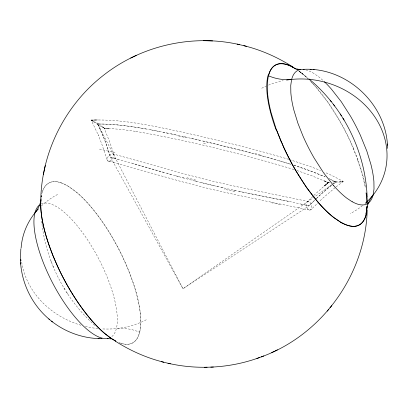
<?xml version="1.0" encoding="UTF-8"?>
<svg xmlns="http://www.w3.org/2000/svg" width="408" height="408" viewBox="0 0 408 408"><rect width="100%" height="100%" fill="white"/><g stroke="black" fill="none" stroke-linecap="round" stroke-linejoin="round"><path stroke-width="0.31" stroke-dasharray="2.04 1.53" d="M99.399 127.536L101.878 133.115A115.214 25.372 80.1 0 1 106.692 145.574L110.66 157.514L182.978 288.772L309.004 205.856L315.767 199.155M247.447 193.106L288.752 201.343L309.004 205.856L315.792 199.145M312.941 196.222L307.04 202.036L306.403 203.306L306.306 205.331L306.892 207.488L308.009 209.238L309.392 210.135L310.83 209.814L322.58 198.354L335.555 187.298M316.18 198.757L319.066 196.019A108.013 23.2 -52.7 0 1 325.63 190.123L331.877 184.977L327.915 188.205A115.214 24.745 -52.7 0 0 317.975 197.069L316.236 198.721M313.844 195.371L324.748 185.558L328.231 182.687L328.899 182.56M328.149 182.723L324.396 186.084L328.231 182.687L329.021 182.539M336.049 186.915L343.21 181.57M333.413 183.784L334.188 183.187M333.999 183.325L335.728 182.029L328.863 178.571M332.087 184.569L182.978 288.772L97.716 124.022C114.306 123.864 130.79 126.296 147.089 129.157M332.596 184.217L335.728 182.029L328.833 178.556M328.96 182.549L329.475 182.468M341.522 181.861L342.944 181.642L339.584 182.07A12.332 0.689 -7.2 0 1 337.844 182.228A19.676 1.102 -7.2 0 1 336.437 182.335L335.799 182.381M341.435 181.871L340.389 181.988M335.463 181.739L342.286 181.402A17.014 0.949 -7.2 0 1 342.955 181.427L343.271 181.484L333.423 176.251L324.59 172.181M91.198 120.044L91.53 120.141A16.983 0.984 34.5 0 1 92.147 120.426L98.129 123.899M333.336 182.534L332.918 182.554M329.7 182.708L329.98 182.697M288.726 159.35C254.816 149.078 220.325 140.857 185.808 132.901C154.8 126.368 123.405 118.886 91.494 120.125L96.538 119.978L91.188 120.044M95.895 119.988L96.538 119.978M97.339 119.967L97.976 119.957M98.665 125.97L97.716 124.022C122.099 123.884 146.125 128.846 169.927 133.6M328.43 182.753L328.185 182.743M150.537 129.785L160.925 131.779M289.002 201.486C250.487 193.902 211.946 186.201 174.191 175.358M163.047 132.218L177.623 135.242M244.581 192.51L239.042 191.337M171.095 133.88L200.042 140.357L237.869 149.588M233.733 190.194L236.359 190.766M301.231 204.071L309.004 205.856M184.146 136.685L187.91 137.532M191.245 138.292L200.216 140.342M221.202 187.399L223.645 187.955M203.169 141.035L228.271 147.079L266.113 157.034M216.388 186.278L218.785 186.839M109.936 161.517L108.054 161.053L110.027 160.961L112.205 159.548L113.822 157.32L114.194 155.188L109.67 141.831L104.101 128.056M214.001 185.716L199.726 182.197M97.716 124.022L103.04 135.874A108.013 23.786 80.1 0 1 106.197 144.141L110.66 157.514L118.417 159.513M110.66 157.514L130.805 162.848L165.49 172.91M109.415 161.389L113.674 162.466M238.639 149.726L253.506 153.592M194.897 180.953L197.324 181.58M113.174 162.338L180.693 181.387L208.355 188.557L235.645 194.754L308.331 209.865L307.8 209.743C314.981 212.073 310.565 200.925 308.708 201.603L237.318 186.777L210.263 180.632L182.855 173.528L112.883 153.862L110.41 154.489L108.043 156.743L107.09 159.375L107.329 160.421L108.033 161.048L107.177 160.058L101.903 144.32L98.144 134.727L98.384 135.278L91.178 120.095L94.202 122.257A12.332 0.714 34.6 0 0 95.594 123.145A19.156 1.112 34.6 0 0 96.895 123.95L103.249 127.678M259.947 155.31L277.71 160.319M182.305 177.597L184.901 178.301M176.95 176.129L179.653 176.873M175.384 175.7L167.219 173.415M171.365 174.573L132.59 163.45M267.52 157.391L291.327 164.419M279.556 160.854L291.088 164.342M289.298 159.528L308.244 165.765L320.571 170.478M293.719 165.179L309.647 170.605L324.941 176.766M293.99 165.26L310.595 170.947L325.232 176.894M293.939 169.534C242.082 153.775 189.286 140.847 135.915 131.401L136.364 131.473L121.885 129.489L103.882 128.025M296.907 170.498L311.977 175.828L328.231 182.687L323.682 180.514L328.154 182.738M61.322 182.855L67.84 185.977L76.842 192.459A87.241 30.187 62.5 0 1 88.138 203.551C98.012 214.725 106.447 227.113 113.858 240.031A87.241 30.161 62.5 0 1 123.338 258.392L128.454 270.142L132.983 282.31A90.377 31.324 62.5 0 1 139.648 332.296M119.08 342.613L120.136 343.031M312.508 72.583L317.909 76.189A77.02 26.653 62.5 0 1 323.6 81.019M93.559 121.839L91.239 120.166M101.169 125.919L102.806 127.072M102.704 127L103.071 127.265M102.842 127.097L103.367 127.48M103.102 127.286L104.03 127.995L103.504 127.582M299.028 71.201L302.16 73.624A92.555 32.028 62.5 0 1 307.52 78.372M301.089 72.726L298.829 71.017L308.514 78.53M298.829 71.017L303.119 74.231M94.778 325.395C64.984 298.768 45.63 260.829 41.611 221.07M63.903 287.921L65.102 289.823M66.621 292.225L67.779 294.071M353.364 148.339L358.096 160.364M50.878 260.768L51.796 263.104M52.754 265.486L53.652 267.765M120.131 343.016A90.438 31.299 62.5 0 0 139.623 332.26A40.831 35.675 14 0 0 116.377 328.578M121.523 343.465A90.255 31.232 62.5 0 0 117.346 246.458A90.255 31.232 62.5 0 0 41.835 193.627A90.438 31.289 62.5 0 1 61.348 182.927M195.86 180.117A143.29 16.937 14 0 1 186.436 177.623M234.881 191.561A143.32 18.875 13.5 0 1 224.191 189.2M254.648 153.311A124.078 14.836 13.2 0 1 261.324 155.096M203.48 143.075A124.542 5.743 13.5 0 1 205.703 143.601M178.689 136.042A124.114 13.954 14.1 0 1 184.982 137.44M357.612 160.181A89.806 30.564 63 0 1 365.124 187.058M301.084 72.685A89.984 31.314 62.5 0 1 307.892 78.591M310.162 80.815A89.984 31.314 62.5 0 1 353.517 148.349M365.619 187.272A92.091 31.87 62.5 0 0 363.452 177.495L358.632 161.787L350.834 142.637A92.657 32.064 62.5 0 0 339.063 119.901L327.91 102.433L316.149 87.409A92.555 32.028 62.5 0 0 309.856 80.651M99.481 149.099A160.512 23.159 20.9 0 1 115.041 152.816M271.096 202.715A160.701 15.3 8.3 0 1 281.5 204.724M41.376 203.852A75.215 26.025 62.5 0 1 98.614 258.596A75.215 26.025 62.5 0 1 110.93 337.186M305.77 69.885A74.878 25.913 62.5 0 1 312.543 72.685M362.503 205.627A81.661 71.349 14 0 1 350.181 213.665M261.712 88.24A81.661 71.349 14 0 1 266.215 86.078M268.53 85.099A81.661 71.349 14 0 1 283.167 80.707M146.294 319.76A81.661 71.349 14 0 1 101.449 328.863M97.894 328.573A81.661 71.349 14 0 1 84.41 326.186M80.957 325.237A81.661 71.349 14 0 1 21.384 259.825M41.407 205.933A81.661 71.349 14 0 1 57.819 194.335M327.843 182.876A15.825 0.449 -6.3 0 1 327.889 182.815M334.504 181.672A17.457 1.459 -9.8 0 1 336.406 181.499M332.851 181.881A10.955 0.77 -9.2 0 1 334.56 181.698M104.417 128.382A15.8 0.479 33.7 0 1 104.366 128.423M97.017 122.941A14.056 1.209 37.2 0 1 100.215 124.976M307.086 201.986L308.336 201.526L307.102 201.97M325.227 185.171L324.748 185.558L328.46 182.636L325.227 185.171M109.013 128.224L104.147 128.148L109.013 128.224M112.909 153.867L113.786 154.331L112.929 153.872"/><path stroke-width="0.61" d="M367.271 206.035L366.18 214.389A40.831 35.675 14 0 1 373.131 194.973L374.014 188.929L373.906 181.657A76.745 26.556 62.5 0 0 370.857 164.23L366.843 151.144L360.346 135.181A77.214 26.719 62.5 0 0 350.533 116.234L341.241 101.679L331.439 89.158A77.02 26.653 62.5 0 0 324.375 81.748M40.8 198.268C42.218 150.44 66.071 103.974 104.025 74.863C141.8 45.344 192.959 33.849 239.69 44.681M367.195 209.962C365.665 274.431 321.846 335.141 261.191 356.929M20.803 248.911L20.507 260.845M45.273 165.556L43.345 174.66M327.247 311.141L328.812 309.259M330.031 307.785L331.77 305.699M130.662 58.104L133.146 56.916M133.472 56.753L136.267 55.412M271.657 352.619L274.462 351.273M275.023 350.992L277.486 349.809M210.793 367.129C227.47 366.46 244.076 363.237 259.733 357.449M256.831 358.52L263.808 355.96M167.994 363.248C180.79 366.19 193.963 367.526 207.085 367.231M204.352 367.317L213.374 367.052M303.159 69.355C346.805 66.749 387.32 104.683 387.564 148.425M51.541 321.173C65.03 331.877 82.018 338.099 99.231 338.635M100.909 338.681L102.046 338.706L98.037 338.609M203.352 40.683L212.634 40.907M300.788 69.482L296.82 69.105L298.559 69.508L296.009 68.916M107.304 338.523L111.154 338.885M310.085 69.396L311.233 69.482M313.018 69.62L314.216 69.712M243.831 45.676C261.36 49.98 278.052 57.436 293.209 67.208M115.133 341.017C130.111 350.615 146.579 357.974 163.868 362.243M237.196 44.095L246.417 46.288M161.272 361.631L170.493 363.839M292.133 66.841L296.137 69.187M115.841 341.144L111.374 338.512L104.611 333.428A87.241 30.192 62.5 0 1 93.32 322.305C83.421 311.161 75.021 298.758 67.595 285.855A87.241 30.218 62.5 0 1 58.094 267.495L52.999 255.745L48.47 243.576M342.378 223.293L333.433 217.403M293.434 67.519L295.545 68.789M352.237 201.812L346.836 198.201A77.02 26.653 62.5 0 1 333.3 185.222M341.108 222.589L332.382 216.485A92.555 32.028 62.5 0 1 318.383 202.689L306.622 187.665L295.479 170.213A92.652 32.064 62.5 0 1 283.718 147.492M20.441 259.621C21.083 282.606 31.987 305.087 49.745 319.709M48.802 318.949L52.474 321.922M308.994 78.933C343.74 107.809 365.374 151.694 367.134 196.84M333.3 185.227L323.503 172.701L314.216 158.161A77.097 26.678 62.5 0 1 302.976 136.017L297.922 123.282L293.898 110.186A76.745 26.556 62.5 0 1 290.848 92.749L290.741 85.466L291.623 79.422A40.831 35.675 14 0 1 268.367 75.725L267.306 82.982L267.439 91.718A92.091 31.87 62.5 0 0 271.101 112.644L275.925 128.362L283.718 147.492M330.113 100.246L331.281 101.74M333.407 104.428L334.621 105.983M340.282 114.011L341.363 115.739M342.965 118.264L344.077 120.049M281.158 141.79L276.415 129.764M387.304 144.004L387.376 145.253M20.63 262.803L20.701 264.053M367.322 204.377L367.108 198.405A92.091 31.87 62.5 0 0 366.97 196.824M48.527 243.601A90.377 31.227 62.6 0 1 41.004 198.579M41.198 197.023A90.377 31.227 62.6 0 1 41.356 196.024M366.068 192.846A89.806 30.564 63 0 1 366.894 203.429M366.858 206.31A89.806 30.564 63 0 1 365.92 214.016M366.277 214.531A89.984 31.1 62.5 0 1 342.286 222.992M366.124 214.312A89.852 31.095 62.5 0 1 341.073 222.467M268.469 75.873A89.979 31.176 62.5 0 1 292.067 66.637M275.992 129.611A89.806 31.589 62 0 1 268.092 75.337M268.423 75.801A89.852 31.095 62.5 0 1 293.474 67.646M333.387 217.214A89.984 30.967 62.5 0 1 281.382 141.811M366.608 193.56A92.091 31.87 62.5 0 1 366.807 195.208M115.28 340.828A90.255 31.232 62.5 0 1 63.383 278.052A90.255 31.232 62.5 0 1 40.938 199.002M41.218 196.748A90.255 31.232 62.5 0 1 41.397 195.672M40.989 200.506A40.831 35.675 14 0 1 34.874 213.027M108.135 338.329A75.215 26.025 62.5 0 1 52.234 282.234A75.215 26.025 62.5 0 1 39.331 205.122M291.664 79.483A74.878 25.913 62.5 0 1 304.21 69.584M373.085 194.912A74.878 25.913 62.5 0 1 352.206 201.705M286.6 80.085A81.661 71.349 14 0 1 375.88 118.524A81.661 71.349 14 0 1 365.262 203.286M21.109 248.161A81.661 71.349 14 0 1 38.449 208.896"/></g></svg>
